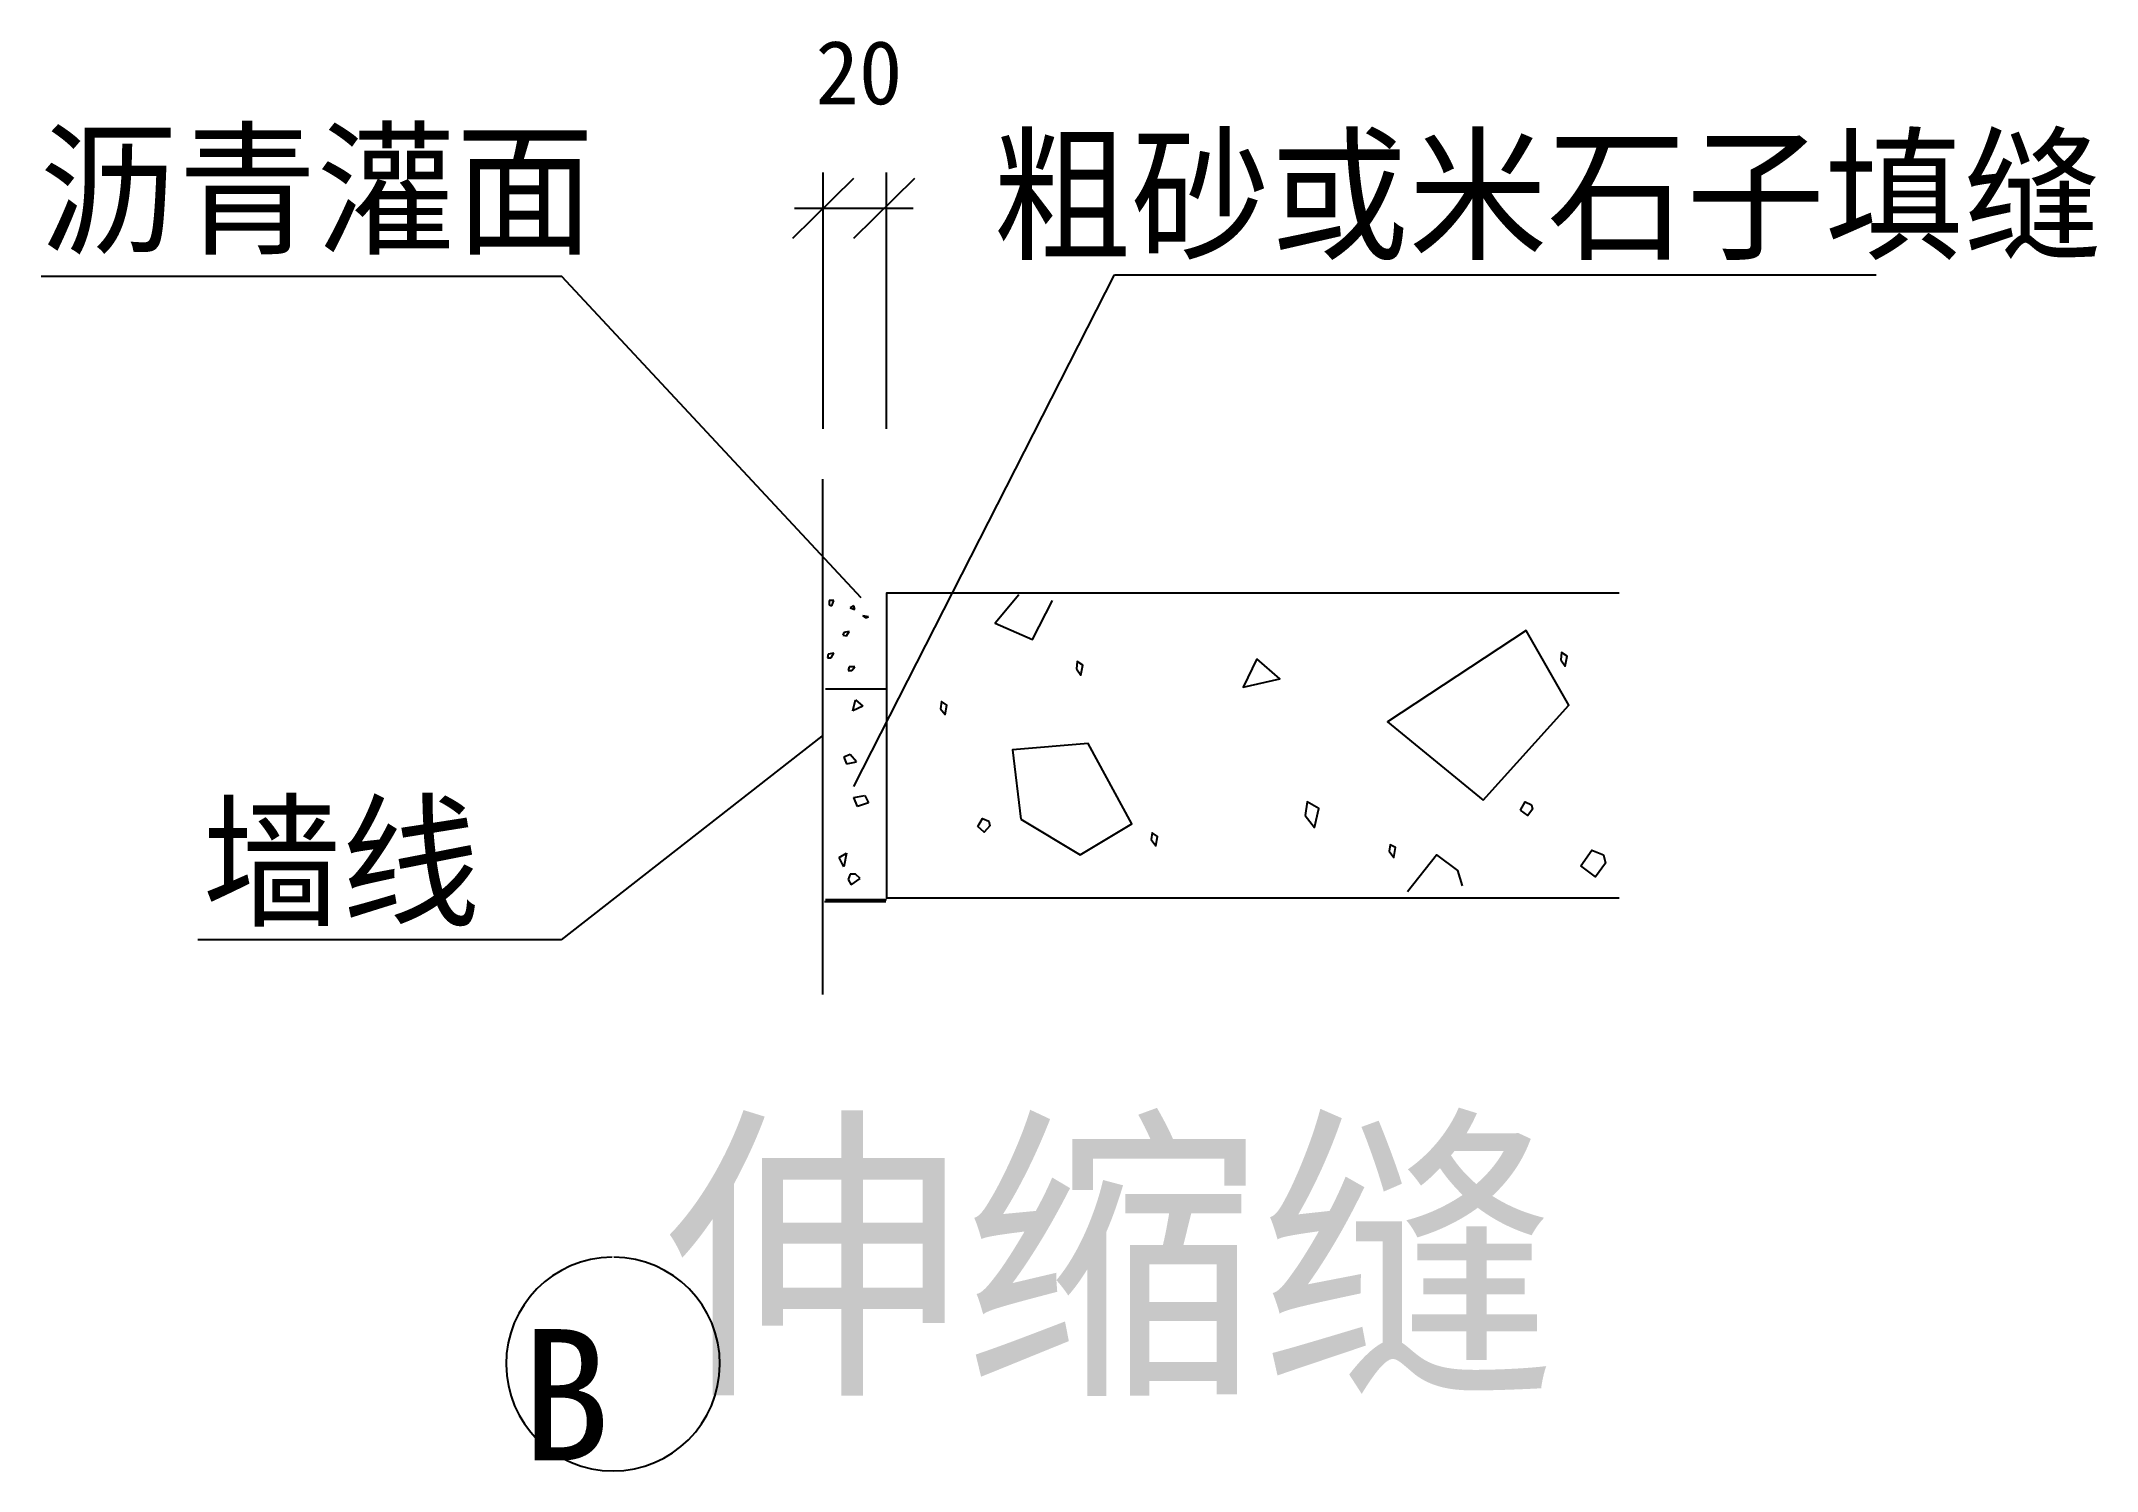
# Model space of a CAD drawing. Header units: metres. Extents: x 76.7 to 99.2, y 20.7 to 36.4.
import ezdxf

# ---------------------------------------------------------------- set-up
doc = ezdxf.new("R2010")
doc.units = ezdxf.units.M

msp = doc.modelspace()

# ---------------------------------------------------------------- linework, layer by layer
for p, q in [((85.25, 34.93), (85.25, 32.12)), ((85.95, 32.12), (85.95, 34.93)), ((84.94, 34.54), (86.24, 34.54)), ((85.59, 28.2), (88.45, 33.81)), ((88.45, 33.81), (96.8, 33.81)), ((82.39, 33.79), (76.68, 33.79)), ((85.67, 30.27), (82.39, 33.79)), ((85.25, 25.92), (85.25, 31.57)), ((85.37, 30.24), (85.32, 30.24)), ((85.32, 30.24), (85.32, 30.19)), ((85.35, 30.18), (85.37, 30.24)), ((85.32, 30.19), (85.35, 30.18)), ((85.59, 30.18), (85.55, 30.16)), ((85.55, 30.16), (85.6, 30.14)), ((85.6, 30.14), (85.59, 30.18)), ((85.75, 30.06), (85.69, 30.07)), ((85.69, 30.07), (85.72, 30.05)), ((85.72, 30.05), (85.75, 30.06)), ((85.48, 29.89), (85.47, 29.86)), ((85.47, 29.86), (85.51, 29.85)), ((85.54, 29.9), (85.48, 29.89)), ((85.51, 29.85), (85.54, 29.9)), ((85.31, 29.65), (85.3, 29.61)), ((85.3, 29.61), (85.34, 29.61)), ((85.37, 29.66), (85.31, 29.65)), ((85.34, 29.61), (85.37, 29.66)), ((85.54, 29.51), (85.53, 29.47)), ((85.53, 29.47), (85.57, 29.47)), ((85.6, 29.51), (85.54, 29.51)), ((85.57, 29.47), (85.6, 29.51)), ((85.58, 29.03), (85.61, 29.15)), ((85.69, 29.08), (85.58, 29.03)), ((85.61, 29.15), (85.69, 29.08)), ((85.24, 28.75), (82.38, 26.52)), ((85.55, 28.55), (85.48, 28.52)), ((85.48, 28.52), (85.51, 28.45)), ((85.51, 28.45), (85.62, 28.47)), ((85.62, 28.47), (85.55, 28.55)), ((85.59, 28.08), (85.71, 28.1)), ((85.63, 27.98), (85.59, 28.08)), ((85.75, 28.02), (85.63, 27.98)), ((85.71, 28.1), (85.75, 28.02)), ((85.43, 27.42), (85.51, 27.47)), ((85.48, 27.32), (85.43, 27.42)), ((85.51, 27.47), (85.48, 27.32)), ((85.55, 27.24), (85.53, 27.18)), ((85.53, 27.18), (85.56, 27.12)), ((85.61, 27.24), (85.55, 27.24)), ((85.56, 27.12), (85.66, 27.19)), ((85.66, 27.19), (85.61, 27.24)), ((82.38, 26.52), (78.4, 26.52))]:
    msp.add_line(p, q)
for points in [[(84.92, 34.21), (85.59, 34.87)], [(85.59, 34.21), (86.26, 34.87)], [(93.98, 30.32), (85.95, 30.32), (85.95, 26.98), (93.98, 26.98)], [(87.4, 30.3), (87.14, 29.99), (87.55, 29.81), (87.77, 30.24)], [(92.49, 28.05), (93.43, 29.09), (92.96, 29.91), (91.44, 28.91), (92.49, 28.05)], [(88.03, 29.49), (88.08, 29.42), (88.1, 29.53), (88.04, 29.57), (88.03, 29.49)], [(90.01, 29.6), (89.86, 29.29), (90.26, 29.38), (90.01, 29.6)], [(93.34, 29.59), (93.39, 29.52), (93.41, 29.63), (93.35, 29.67), (93.34, 29.59)], [(85.28, 29.27), (85.95, 29.27)], [(86.54, 29.05), (86.59, 28.99), (86.61, 29.09), (86.55, 29.13), (86.54, 29.05)], [(87.42, 27.84), (88.07, 27.45), (88.64, 27.79), (88.16, 28.67), (87.33, 28.6), (87.42, 27.84)], [(90.54, 27.88), (90.64, 27.75), (90.69, 27.96), (90.56, 28.03), (90.54, 27.88)], [(92.9, 27.94), (92.95, 28.03), (93.02, 28), (93.03, 27.95), (92.98, 27.88), (92.9, 27.94)], [(86.95, 27.76), (87, 27.85), (87.07, 27.82), (87.08, 27.77), (87.02, 27.7), (86.95, 27.76)], [(88.85, 27.62), (88.9, 27.55), (88.92, 27.65), (88.86, 27.69), (88.85, 27.62)], [(91.46, 27.49), (91.51, 27.42), (91.53, 27.53), (91.47, 27.56), (91.46, 27.49)], [(93.56, 27.33), (93.68, 27.5), (93.81, 27.45), (93.83, 27.36), (93.72, 27.21), (93.56, 27.33)], [(91.66, 27.05), (91.98, 27.45), (92.21, 27.28), (92.26, 27.11)], [(85.27, 26.94), (85.94, 26.94)], [(85.28, 26.96), (85.95, 26.96)]]:
    msp.add_lwpolyline(points)
msp.add_lwpolyline([(82.94, 23.04, 234.41), (82.96, 23.04, 234.41)], format="xyb")

# ---------------------------------------------------------------- texts
for s, height, p in [('20', 0.7, (85.17, 35.68)), ('沥青灌面', 1.17, (76.66, 34.16)), ('粗砂或米石子填缝', 1.17, (87.11, 34.1)), ('墙线', 1.17, (78.45, 26.79)), ('伸缩缝', 2.51, (83.52, 21.79)), ('B', 1.44, (81.94, 20.81))]:
    msp.add_text(s, height=height).set_placement(p)

doc.saveas('drawing.dxf')
